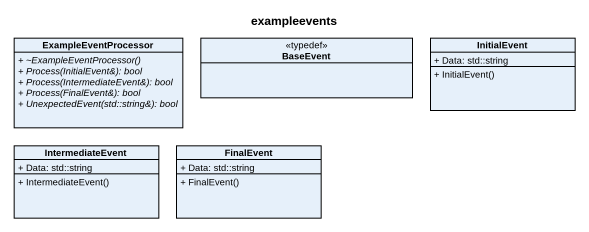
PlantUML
@startuml
title exampleevents
hide circle
hide empty members
skinparam classAttributeIconSize 0
class ExampleEventProcessor {
  {abstract} + ~ExampleEventProcessor()
  {abstract} + Process(InitialEvent&): bool
  {abstract} + Process(IntermediateEvent&): bool
  {abstract} + Process(FinalEvent&): bool
  {abstract} + UnexpectedEvent(std::string&): bool
}
class BaseEvent <<typedef>>
class InitialEvent {
  + Data: std::string
  + InitialEvent()
}
class IntermediateEvent {
  + Data: std::string
  + IntermediateEvent()
}
class FinalEvent {
  + Data: std::string
  + FinalEvent()
}
@enduml
